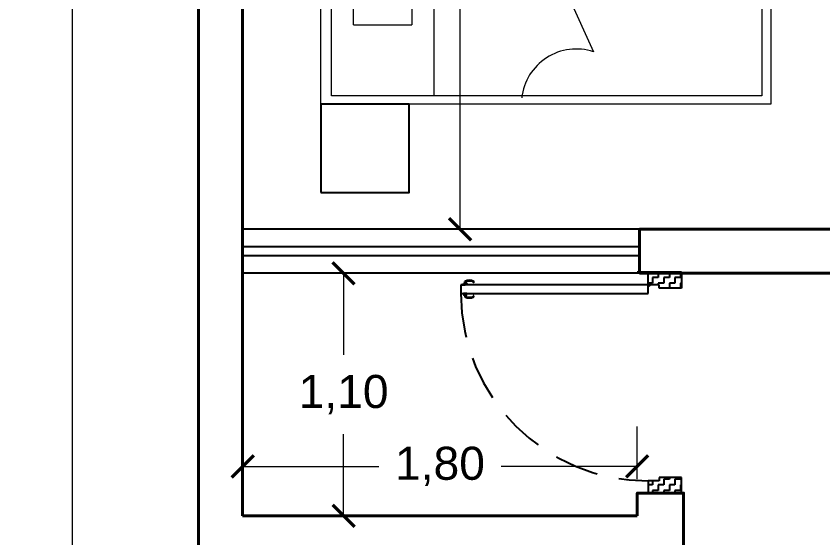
# Model space of a CAD drawing. Header units: millimetres. Extents: x 860 to 1444, y -43 to 267.
# Drawn here: x 1263.121 to 1266.78, y 250.904 to 253.271 of the extents above; entities that cross this region are included whole.
import ezdxf

# ---------------------------------------------------------------- set-up
doc = ezdxf.new("R2010")
doc.units = ezdxf.units.MM
doc.header["$MEASUREMENT"] = 0
doc.linetypes.add('DASHED', pattern=[0.75, 0.5, -0.25])
doc.styles.get("Standard").update_dxf_attribs({"font": 'arial.ttf'})
doc.dimstyles.new('Haidar', dxfattribs={"dimtxt": 0.15, "dimasz": 0.1, "dimexe": 0.18, "dimexo": 0.0625, "dimgap": 0.09, "dimtad": 0, "dimtih": 1, "dimtoh": 1, "dimrnd": 0.05, "dimzin": 0, "dimtxsty": 'Standard', "dimblk": 'ARCHTICK', "dimcen": 0.09, "dimclrd": 256, "dimclre": 256, "dimclrt": 256, "dimadec": 0, "dimazin": 0, "dimtfac": 1, "dimtofl": 0, "dimtmove": 0, "dimatfit": 3, "dimldrblk": 'ARCHTICK', "dimfxl": 0, "dimtolj": 1, "dimtzin": 0, "dimlwd": 5, "dimlwe": 5, "dimarcsym": 0})
pattern_1 = [(0, (-570.60621, -467.19772), (0.0254, 0.0254), [0.0254, -0.0254]), (90, (-570.58081, -467.19772), (-0.0254, 0.0254), [0.0254, -0.0254])]

# ---------------------------------------------------------------- blocks, each defined once
blk = doc.blocks.new('_ArchTick')
at = {"color": 0, "linetype": 'ByBlock', "const_width": 0.15}
blk.add_lwpolyline([(-0.5, -0.5), (0.5, 0.5)], dxfattribs=at)
blk = doc.blocks.new('*D346')
at = {"lineweight": 5, "transparency": 16777216}
for p, q in [((1265.386, 255.3044), (1264.9548, 255.3044)), ((1265.1348, 255.3044), (1265.1348, 253.9845)), ((1265.1348, 252.3044), (1265.1348, 253.6242)), ((1265.4261, 252.3044), (1264.9548, 252.3044))]:
    blk.add_line(p, q, dxfattribs=at)
at = {"layer": 'Defpoints', "color": 0, "transparency": 16777216}
for p in [(1265.1348, 255.3044), (1265.4485, 255.3044), (1265.4886, 252.3044)]:
    blk.add_point(p, dxfattribs=at)
at = {"lineweight": 5, "transparency": 16777216, "xscale": 0.1, "yscale": 0.1, "zscale": 0.1}
for p, rotation in [((1265.1348, 255.3044), 90), ((1265.1348, 252.3044), 270)]:
    blk.add_blockref('_ArchTick', p, dxfattribs=dict(at, rotation=rotation))
at = {"lineweight": 40, "transparency": 16777216, "insert": (1265.1348, 253.8044), "char_height": 0.15, "attachment_point": 5}
blk.add_mtext('\\A1;3,00', dxfattribs=at)
blk = doc.blocks.new('*D321')
at = {"lineweight": 5, "transparency": 16777216}
for p, q in [((1264.5716, 252.1044), (1264.4263, 252.1044)), ((1264.6063, 252.1044), (1264.6063, 251.7345)), ((1264.6063, 251.0044), (1264.6063, 251.3742)), ((1264.5716, 251.0044), (1264.4263, 251.0044))]:
    blk.add_line(p, q, dxfattribs=at)
at = {"layer": 'Defpoints', "color": 0, "transparency": 16777216}
for p in [(1264.6341, 252.1044), (1264.6063, 251.0044), (1264.6341, 251.0044)]:
    blk.add_point(p, dxfattribs=at)
at = {"lineweight": 5, "transparency": 16777216, "xscale": 0.1, "yscale": 0.1, "zscale": 0.1}
for p, rotation in [((1264.6063, 252.1044), 90), ((1264.6063, 251.0044), 270)]:
    blk.add_blockref('_ArchTick', p, dxfattribs=dict(at, rotation=rotation))
at = {"lineweight": 40, "transparency": 16777216, "insert": (1264.6063, 251.5544), "char_height": 0.15, "attachment_point": 5}
blk.add_mtext('\\A1;1,10', dxfattribs=at)
blk = doc.blocks.new('*U307')
at = {"color": 24}
for p, q in [((64.1113, 60.0544), (65.9113, 60.0544)), ((64.1113, 59.8544), (65.9113, 59.8544))]:
    blk.add_line(p, q, dxfattribs=at)
at = {"lineweight": 40}
for p, q in [((64.1113, 60.0544), (64.1113, 59.8544)), ((65.9113, 60.0544), (65.9113, 59.8544))]:
    blk.add_line(p, q, dxfattribs=at)
at = {"color": 44}
for p, q in [((64.1113, 59.9744), (65.9113, 59.9744)), ((64.1113, 59.9344), (65.9113, 59.9344))]:
    blk.add_line(p, q, dxfattribs=at)
blk = doc.blocks.new('*D327')
at = {"lineweight": 5, "transparency": 16777216}
for p, q in [((1263.886, 259.7044), (1263.1967, 259.7044)), ((1263.3767, 259.7044), (1263.3767, 254.0845)), ((1263.3767, 248.1044), (1263.3767, 253.7242)), ((1263.886, 248.1044), (1263.1967, 248.1044))]:
    blk.add_line(p, q, dxfattribs=at)
at = {"layer": 'Defpoints', "color": 0, "transparency": 16777216}
for p in [(1263.9485, 259.7044), (1263.3767, 248.1044), (1263.9485, 248.1044)]:
    blk.add_point(p, dxfattribs=at)
at = {"lineweight": 5, "transparency": 16777216, "xscale": 0.1, "yscale": 0.1, "zscale": 0.1}
for p, rotation in [((1263.3767, 259.7044), 90), ((1263.3767, 248.1044), 270)]:
    blk.add_blockref('_ArchTick', p, dxfattribs=dict(at, rotation=rotation))
at = {"lineweight": 40, "transparency": 16777216, "insert": (1263.3767, 253.9044), "char_height": 0.15, "attachment_point": 5}
blk.add_mtext('\\A1;11,60', dxfattribs=at)
blk = doc.blocks.new('A$C4FAC6341')
at = {"ltscale": 0.4}
h = blk.add_hatch(dxfattribs=at)
h.set_pattern_fill('ZIGZAG', color=39, scale=0.008, style=0)
h.set_pattern_definition(pattern_1)
h.paths.add_polyline_path([(0.15, 1), (0, 1), (0, 0.93), (0.1, 0.93), (0.1, 0.945), (0.15, 0.945)])
h = blk.add_hatch(dxfattribs=at)
h.set_pattern_fill('ZIGZAG', color=39, scale=0.008, style=0)
h.set_pattern_definition(pattern_1)
h.paths.add_polyline_path([(0.15, 0.055), (0.1486, 0.055, -0.238826), (0.1454, 0.055), (0.1, 0.055), (0.1, 0.07), (0, 0.07), (0, 0), (0.15, 0)])
blk.add_hatch(color=34).paths.add_polyline_path([(0.1506, 0.0582, 1), (0.1434, 0.0582, 1)])
at = {"color": 34}
for p, q in [((0.15, 1), (0, 1)), ((0, 1), (0, 0.93)), ((0.15, 0.945), (0.15, 1)), ((0, 0.93), (0.1, 0.93)), ((0.1, 0.93), (0.1, 0.945)), ((0.1, 0.945), (0.15, 0.945)), ((1, 0.095), (0.15, 0.095)), ((0.15, 0.095), (0.15, 0.055)), ((1, 0.055), (1, 0.095)), ((0, 0.07), (0.1, 0.07)), ((0, 0), (0, 0.07)), ((0.1, 0.07), (0.1, 0.055)), ((0.1, 0.055), (0.15, 0.055)), ((0.15, 0.055), (1, 0.055)), ((0.15, 0.055), (0.15, 0)), ((0.15, 0), (0, 0))]:
    blk.add_line(p, q, dxfattribs=at)
at = {"lineweight": 40}
for p, q in [((0, 1), (0.2, 1)), ((0, 0), (0.2, 0))]:
    blk.add_line(p, q, dxfattribs=at)
at = {"color": 30}
for p, q in [((0.942, 0.11), (0.942, 0.105)), ((0.982, 0.105), (0.982, 0.11)), ((0.942, 0.105), (0.944, 0.105)), ((0.944, 0.105), (0.944, 0.1083)), ((0.9725, 0.1), (0.9725, 0.095)), ((0.9875, 0.1), (0.9725, 0.1)), ((0.9725, 0.095), (0.9875, 0.095)), ((0.977, 0.104), (0.975, 0.104)), ((0.975, 0.104), (0.975, 0.1)), ((0.975, 0.1), (0.985, 0.1)), ((0.978, 0.105), (0.977, 0.105)), ((0.977, 0.105), (0.977, 0.104)), ((0.977, 0.104), (0.983, 0.104)), ((0.978, 0.105), (0.978, 0.1085)), ((0.982, 0.105), (0.978, 0.105)), ((0.982, 0.105), (0.983, 0.105)), ((0.983, 0.105), (0.983, 0.104)), ((0.983, 0.104), (0.985, 0.104)), ((0.985, 0.104), (0.985, 0.1)), ((0.9875, 0.095), (0.9875, 0.1)), ((0.942, 0.045), (0.944, 0.045)), ((0.942, 0.04), (0.942, 0.045)), ((0.944, 0.045), (0.944, 0.0417)), ((0.9725, 0.05), (0.9725, 0.055)), ((0.9725, 0.055), (0.9875, 0.055)), ((0.9875, 0.05), (0.9725, 0.05)), ((0.975, 0.05), (0.985, 0.05)), ((0.975, 0.046), (0.975, 0.05)), ((0.977, 0.046), (0.975, 0.046)), ((0.977, 0.046), (0.983, 0.046)), ((0.977, 0.045), (0.977, 0.046)), ((0.978, 0.045), (0.977, 0.045)), ((0.982, 0.045), (0.978, 0.045)), ((0.978, 0.045), (0.978, 0.0415)), ((1, 0.055), (0.98, 0.055)), ((0.982, 0.045), (0.983, 0.045)), ((0.982, 0.045), (0.982, 0.04)), ((0.983, 0.046), (0.985, 0.046)), ((0.983, 0.045), (0.983, 0.046)), ((0.985, 0.046), (0.985, 0.05)), ((0.9875, 0.055), (0.9875, 0.05))]:
    blk.add_line(p, q, dxfattribs=at)
at = {"color": 34}
blk.add_circle((0.147, 0.0582), 0.0036, dxfattribs=at)
at = {"color": 42, "linetype": 'DASHED', "ltscale": 0.4}
blk.add_arc((0.15, 0.095), 0.85, 0, 90, dxfattribs=at)
at = {"color": 30}
for centre, radius, start, end in [((0.962, 0.0725), 0.0425, 61.9275, 118.0725), ((0.9614, 0.0647), 0.0469, 69.2565, 111.7592), ((0.962, 0.0775), 0.0425, 241.9275, 298.0725), ((0.9614, 0.0853), 0.0469, 248.2408, 290.7435)]:
    blk.add_arc(centre, radius, start, end, dxfattribs=at)
blk = doc.blocks.new('*D330')
at = {"lineweight": 5, "transparency": 16777216}
for p, q in [((1264.1485, 251.1701), (1264.1485, 251.4088)), ((1265.9381, 251.1701), (1265.9381, 251.4088)), ((1264.1485, 251.2288), (1264.7658, 251.2288)), ((1265.9381, 251.2288), (1265.3208, 251.2288))]:
    blk.add_line(p, q, dxfattribs=at)
at = {"layer": 'Defpoints', "color": 0, "transparency": 16777216}
for p in [(1264.1485, 251.2288), (1264.1485, 251.1076), (1265.9381, 251.1076)]:
    blk.add_point(p, dxfattribs=at)
at = {"lineweight": 5, "transparency": 16777216, "xscale": 0.1, "yscale": 0.1, "zscale": 0.1, "rotation": 180}
blk.add_blockref('_ArchTick', (1264.1485, 251.2288), dxfattribs=at)
at = {"lineweight": 5, "transparency": 16777216, "xscale": 0.1, "yscale": 0.1, "zscale": 0.1}
blk.add_blockref('_ArchTick', (1265.9381, 251.2288), dxfattribs=at)
at = {"lineweight": 40, "transparency": 16777216, "insert": (1265.0433, 251.2288), "char_height": 0.15, "attachment_point": 5}
blk.add_mtext('\\A1;1,80', dxfattribs=at)
blk = doc.blocks.new('beeed')
at = {"color": 152, "lineweight": 5, "true_color": 0x2776bb}
for p, q in [((202.1133, 200.4634), (204.1535, 200.4634)), ((202.1133, 198.5884), (202.1133, 200.4634)), ((204.1132, 200.4619), (204.1132, 198.6262)), ((204.1535, 200.4634), (204.1535, 198.5884)), ((202.1614, 200.4185), (202.6255, 200.4185)), ((202.1614, 198.6262), (202.1614, 200.4185)), ((202.6255, 200.4185), (203.3493, 198.8259, -0.3375)), ((202.6255, 200.4185), (204.1132, 200.4185)), ((202.6255, 200.4185), (202.6255, 198.6262)), ((202.2614, 200.1251), (202.5255, 200.1251)), ((202.2614, 199.6185), (202.2614, 200.1251)), ((202.5255, 200.1251), (202.5255, 199.6185)), ((202.2614, 199.6185), (202.5255, 199.6185)), ((202.2614, 198.948), (202.2614, 199.4185)), ((202.2614, 199.4185), (202.5255, 199.4185)), ((202.5255, 199.4185), (202.5255, 198.948)), ((202.2614, 198.948), (202.5255, 198.948)), ((202.6255, 198.6262), (202.1614, 198.6262)), ((204.1132, 198.6262), (202.6255, 198.6262)), ((204.1535, 198.5884), (202.1133, 198.5884))]:
    blk.add_line(p, q, dxfattribs=at)
at = {"color": 152, "true_color": 0x2776bb}
for points in [[(202.1133, 200.4634), (202.5133, 200.4634), (202.5133, 200.8634), (202.1133, 200.8634)], [(202.1133, 198.1884), (202.5133, 198.1884), (202.5133, 198.5884), (202.1133, 198.5884)]]:
    blk.add_lwpolyline(points, close=True, dxfattribs=at)
at = {"color": 152, "lineweight": 5, "true_color": 0x2776bb}
blk.add_arc((203.2712, 198.5897, -0.3375), 0.2488, 71.697, 173.7383, dxfattribs=at)

msp = doc.modelspace()

# ---------------------------------------------------------------- linework, layer by layer
at = {"color": 0, "lineweight": 40}
for p, q in [((1265.94848, 252.30439), (1268.14848, 252.30439)), ((1268.14848, 252.10439), (1265.94848, 252.10439)), ((1264.14848, 251.40439), (1264.14848, 251.00439)), ((1264.14848, 251.00439), (1265.93815, 251.00439)), ((1265.93815, 251.00439), (1264.14848, 251.00439))]:
    msp.add_line(p, q, dxfattribs=at)
at = {"lineweight": 40}
for points in [[(1263.94848, 248.20439), (1263.94848, 259.70439), (1264.14848, 259.70439)], [(1263.94848, 248.10439), (1263.94848, 259.70439), (1275.94848, 259.70439), (1275.94848, 248.10439)], [(1264.14848, 255.30439), (1264.14848, 252.30439)], [(1264.14848, 252.30439), (1264.14848, 252.10439)], [(1265.94848, 252.30439), (1265.94848, 252.10439)], [(1264.14848, 252.10439), (1264.14848, 251.00439)], [(1264.14848, 251.20439), (1264.14848, 251.00439)], [(1266.14848, 251.00439), (1266.14848, 251.10758), (1265.93815, 251.10758), (1265.93815, 251.00439)]]:
    msp.add_lwpolyline(points, dxfattribs=at)
at = {"color": 0, "lineweight": 40}
for points in [[(1264.14848, 252.10439), (1264.14848, 251.30439)], [(1265.54848, 251.00439), (1265.54848, 251.00439)], [(1265.94848, 250.80439), (1266.14848, 250.80439), (1266.14848, 251.00439)]]:
    msp.add_lwpolyline(points, dxfattribs=at)

# ---------------------------------------------------------------- block references
at = {"lineweight": 40}
msp.add_blockref('beeed', (1062.39023, 54.28324), dxfattribs=at)
at = {"xscale": -1}
msp.add_blockref('*U307', (1330.05975, 192.25), dxfattribs=at)
at = {"lineweight": 15, "ltscale": 0.4, "rotation": 180}
msp.add_blockref('A$C4FAC6341', (1266.13816, 252.10758), dxfattribs=at)

# ---------------------------------------------------------------- dimensions: what is measured, and where the dimension line sits
at = {"lineweight": 40}
for base, p1, p2, picture, middle in [((1263.37675, 248.10439), (1263.94848, 259.70439), (1263.94848, 248.10439), '*D327', (1263.37675, 253.90439)), ((1265.13482, 255.30439), (1265.48859, 252.30439), (1265.44848, 255.30439), '*D346', (1265.13482, 253.80439))]:
    dim = msp.add_linear_dim(base=base, p1=p1, p2=p2, angle=90, dimstyle='Haidar', dxfattribs=at)
    dim.commit()
    dim.dimension.update_dxf_attribs({"geometry": picture, "text_midpoint": middle})
at = {"color": 0, "lineweight": 40}
dim = msp.add_linear_dim(base=(1264.60628, 251.00439), p1=(1264.63408, 252.10439), p2=(1264.63408, 251.00439), angle=90, dimstyle='Haidar', dxfattribs=at)
dim.commit()
dim.dimension.update_dxf_attribs({"geometry": '*D321', "text_midpoint": (1264.60628, 251.55439)})
at = {"lineweight": 40}
dim = msp.add_linear_dim(base=(1264.14848, 251.22885), p1=(1265.93815, 251.10758), p2=(1264.14848, 251.10758), dimstyle='Haidar', dxfattribs=at)
dim.commit()
dim.dimension.update_dxf_attribs({"geometry": '*D330', "text_midpoint": (1265.04331, 251.22885)})

doc.saveas('drawing.dxf')
